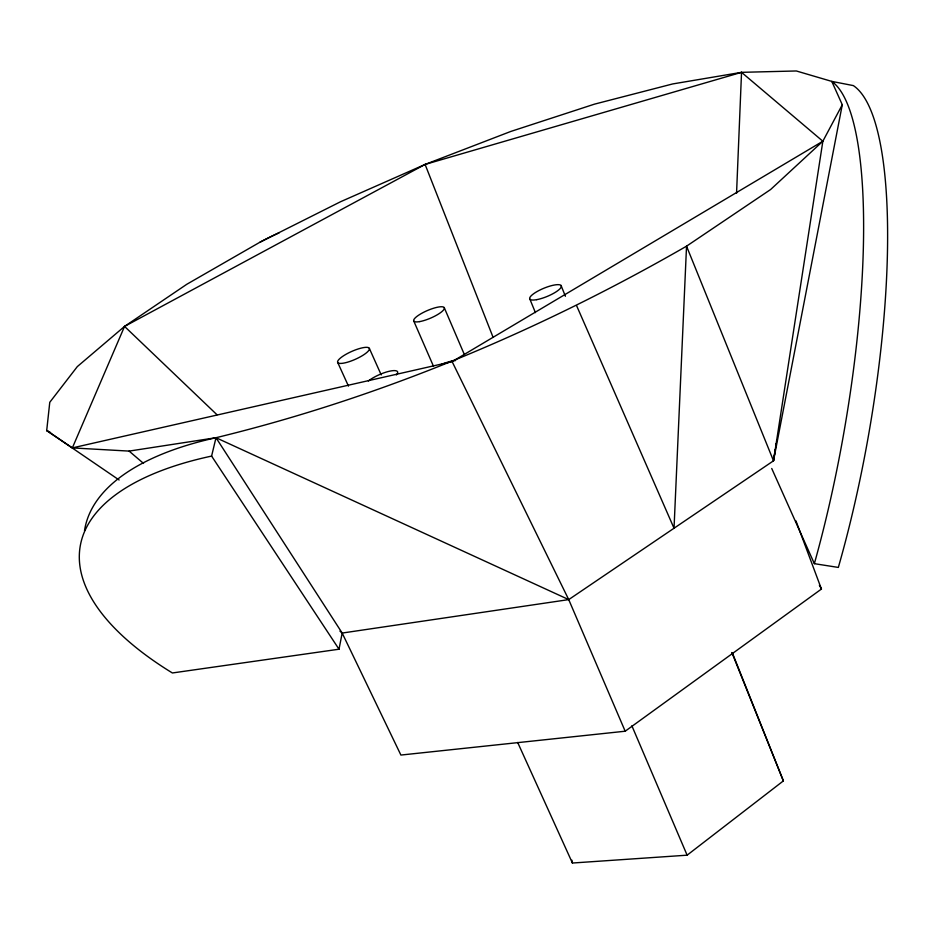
<?xml version="1.0" encoding="UTF-8"?>
<svg xmlns="http://www.w3.org/2000/svg" width="934" height="934" viewBox="0 0 934 934"><rect width="100%" height="100%" fill="white"/><g stroke="black" fill="none" stroke-linecap="round" stroke-linejoin="round"><path stroke-width="1.4" d="M736.552 193.361L741.538 72.338L796.34 70.972L831.785 81.398L853.326 85.589A344.261 84.831 -80 0 1 838.335 567.428L814.355 563.669L771.729 468.483M339.964 631.15L342.183 633.054L568.724 599.605L773.504 460.812L775.267 449.324M775.71 446.44L776.154 443.568M119.12 479.994L46.7 430.539L49.771 402.309L77.324 366.595L124.549 326.41L186.823 284.263L260.014 242.175L340.501 201.767L425.098 164.431L510.77 131.46L594.433 104.164L672.678 83.943L741.538 72.338L822.854 141.232L770.632 189.509L686.537 246.179L773.504 460.812L822.854 141.232L842.281 104.748L831.785 81.398A344.821 81.445 -80.1 0 1 814.355 563.669M773.504 460.812L842.281 104.748M576.652 305.792L674.033 528.235L686.537 246.179C539.303 330.905 381.235 397.51 215.999 437.719L211.598 456.084A374.756 153.83 9.5 0 0 172.381 672.97L339.007 649.212L342.183 633.054L215.999 437.719L129.114 451.099L72.35 447.911L46.7 430.539L50.588 432.535M741.538 72.338L425.098 164.431L124.549 326.41L72.35 447.911L452.138 361.645L822.854 141.232M517.681 742.46L572.414 863.028L687.12 855.182L783.369 780.906L732.326 652.796M342.183 633.054L400.896 755.057L625.185 731.217L821.441 589.05L795.943 520.845M625.185 731.217L568.724 599.605L215.999 437.719A373.156 155.978 9.5 0 0 84.504 530.745M129.114 451.099L143.544 463.427M124.549 326.41L216.992 414.754M211.598 456.084L339.007 649.212M819.375 585.244L821.441 589.05M452.138 361.645L568.724 599.605M337.629 362.299L348.475 386.127M369.35 348.394A17.326 4.331 -23.9 0 1 346.993 362.345A17.326 4.331 -23.9 0 1 344.156 355.399A17.326 4.331 -23.9 0 1 369.35 348.394L381.224 374.919M413.739 320.981L433.469 366.21M631.874 725.8L687.12 855.182M444.234 307.613L464.245 354.278M529.893 299.172L535.416 312.621M783.369 780.906L731.847 652.504M561.054 285.489L565.409 296.276M425.098 164.431L493.105 337.372M571.888 860.179L572.414 863.028M260.014 242.175A310.298 279.546 27.6 0 1 279.138 232.846M440.918 364.704A18.4 5.02 -23.4 0 1 455.64 360.536M368.37 380.979A17.933 4.763 -23.8 0 1 389.758 371.16A17.933 4.763 -23.8 0 1 396.366 374.954M536.7 299.662A17.069 4.413 -22.5 0 0 561.334 286.621A17.069 4.413 -22.5 0 0 538.451 290.789A17.069 4.413 -22.5 0 0 536.7 299.662M419.751 321.588A16.649 4.121 -23.3 0 0 444.269 308.769A16.649 4.121 -23.3 0 0 422.985 312.633A16.649 4.121 -23.3 0 0 419.751 321.588"/></g></svg>
